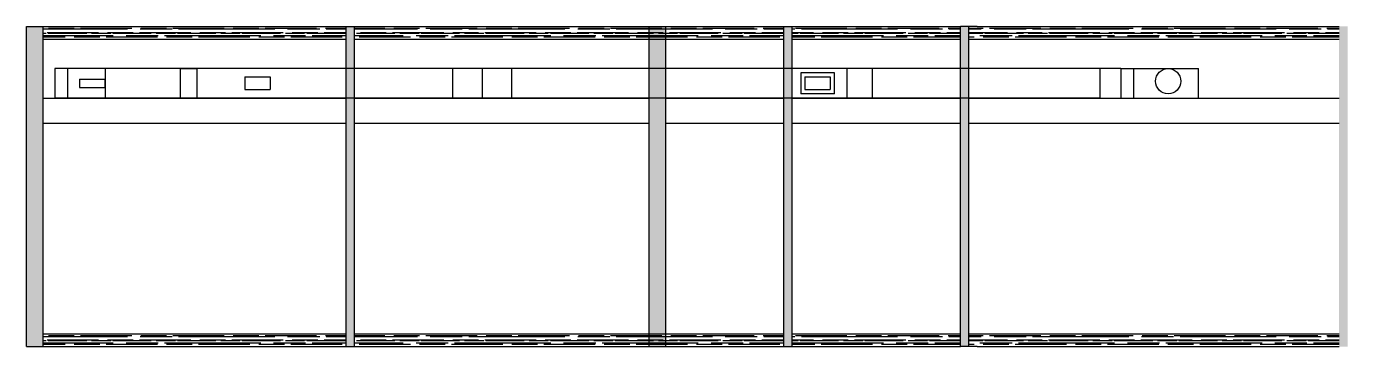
# Model space of a CAD drawing. Header units: millimetres. Extents: x -1288794 to 2153086, y -2701644 to -1335282.
# Drawn here: x 1103671 to 1119371, y -1366266 to -1362466 of the extents above; entities that cross this region are included whole.
import ezdxf

# ---------------------------------------------------------------- set-up
doc = ezdxf.new("R2010")
doc.units = ezdxf.units.MM
doc.header["$LTSCALE"] = 100
for name, color, linetype in [('A-WALL-FULL', 8, 'Continuous'), ('AC-FAD', 6, 'Continuous'), ('AC-SAD', 3, 'Continuous'), ('FALSE-CEILING-LEVEL', 5, 'Continuous')]:
    doc.layers.add(name, color=color, linetype=linetype)

msp = doc.modelspace()

# ---------------------------------------------------------------- hatches: boundary and pattern name
at = {"layer": 'A-WALL-FULL', "true_color": 0xf26722}
h = msp.add_hatch(dxfattribs=at)
h.set_pattern_fill('BRSTONE', color=30, scale=5)
h.set_pattern_definition([(0, (28987.41, -12452.76), (0, 41.91), []), (90, (29101.71, -12452.76), (-63.5, 41.91), [41.91, -41.91]), (90, (29089.01, -12452.76), (-63.5, 41.91), [41.91, -41.91]), (0, (29101.71, -12445.776), (63.5, 41.91), [-114.3, 12.7]), (0, (29101.71, -12438.79), (63.5, 41.91), [-114.3, 12.7]), (0, (29101.71, -12431.806), (63.5, 41.91), [-114.3, 12.7]), (0, (29101.71, -12424.82), (63.5, 41.91), [-114.3, 12.7]), (0, (29101.71, -12417.836), (63.5, 41.91), [-114.3, 12.7])])
h.paths.add_polyline_path([(1103870.6, -1366265.8), (1103670.6, -1366265.8), (1103670.6, -1362465.8), (1103870.6, -1362465.8)])
at = {"layer": 'A-WALL-FULL', "true_color": 0xed1f24}
h = msp.add_hatch(dxfattribs=at)
h.set_pattern_fill('AR-RROOF', color=240, scale=3)
h.set_pattern_definition([(0, (28087.41, -8802.76), (167.64, 76.2), [1143, -152.4, 381, -76.2]), (0, (28188.75, -8764.66), (-76.2, 101.346), [228.6, -25.146, 457.2, -57.15]), (0, (28125.51, -8737.99), (396.24, 51.054), [609.6, -106.68, 304.8, -76.2])])
h.paths.add_polyline_path([(1107470.6, -1362465.8), (1103870.6, -1362465.8), (1103870.6, -1362615.8), (1107470.6, -1362615.8)])
at = {"layer": 'A-WALL-FULL', "true_color": 0xf26722}
h = msp.add_hatch(dxfattribs=at)
h.set_pattern_fill('BRSTONE', color=30, scale=5)
h.set_pattern_definition([(0, (32787.41, -12452.76), (0, 41.91), []), (90, (32901.71, -12452.76), (-63.5, 41.91), [41.91, -41.91]), (90, (32889.01, -12452.76), (-63.5, 41.91), [41.91, -41.91]), (0, (32901.71, -12445.776), (63.5, 41.91), [-114.3, 12.7]), (0, (32901.71, -12438.79), (63.5, 41.91), [-114.3, 12.7]), (0, (32901.71, -12431.806), (63.5, 41.91), [-114.3, 12.7]), (0, (32901.71, -12424.82), (63.5, 41.91), [-114.3, 12.7]), (0, (32901.71, -12417.836), (63.5, 41.91), [-114.3, 12.7])])
h.paths.add_polyline_path([(1107570.6, -1366265.8), (1107470.6, -1366265.8), (1107470.6, -1362465.8), (1107570.6, -1362465.8)])
at = {"layer": 'A-WALL-FULL', "true_color": 0xed1f24}
h = msp.add_hatch(dxfattribs=at)
h.set_pattern_fill('AR-RROOF', color=240, scale=3)
h.set_pattern_definition([(0, (33287.41, -8802.76), (167.64, 76.2), [1143, -152.4, 381, -76.2]), (0, (33388.75, -8764.66), (-76.2, 101.346), [228.6, -25.146, 457.2, -57.15]), (0, (33325.51, -8737.99), (396.24, 51.054), [609.6, -106.68, 304.8, -76.2])])
h.paths.add_polyline_path([(1112670.6, -1362465.8), (1107570.6, -1362465.8), (1107570.6, -1362615.8), (1112670.6, -1362615.8)])
at = {"layer": 'A-WALL-FULL', "true_color": 0xf26722}
h = msp.add_hatch(dxfattribs=at)
h.set_pattern_fill('BRSTONE', color=30, scale=5)
h.set_pattern_definition([(0, (36387.41, -12452.76), (0, 41.91), []), (90, (36501.71, -12452.76), (-63.5, 41.91), [41.91, -41.91]), (90, (36489.01, -12452.76), (-63.5, 41.91), [41.91, -41.91]), (0, (36501.71, -12445.776), (63.5, 41.91), [-114.3, 12.7]), (0, (36501.71, -12438.79), (63.5, 41.91), [-114.3, 12.7]), (0, (36501.71, -12431.806), (63.5, 41.91), [-114.3, 12.7]), (0, (36501.71, -12424.82), (63.5, 41.91), [-114.3, 12.7]), (0, (36501.71, -12417.836), (63.5, 41.91), [-114.3, 12.7])])
h.paths.add_polyline_path([(1111270.6, -1366265.8), (1111070.6, -1366265.8), (1111070.6, -1362465.8), (1111270.6, -1362465.8)])
h = msp.add_hatch(dxfattribs=at)
h.set_pattern_fill('BRSTONE', color=30, scale=5)
h.set_pattern_definition([(0, (37887.41, -12452.76), (0, 41.91), []), (90, (38001.71, -12452.76), (-63.5, 41.91), [41.91, -41.91]), (90, (37989.01, -12452.76), (-63.5, 41.91), [41.91, -41.91]), (0, (38001.71, -12445.776), (63.5, 41.91), [-114.3, 12.7]), (0, (38001.71, -12438.79), (63.5, 41.91), [-114.3, 12.7]), (0, (38001.71, -12431.806), (63.5, 41.91), [-114.3, 12.7]), (0, (38001.71, -12424.82), (63.5, 41.91), [-114.3, 12.7]), (0, (38001.71, -12417.836), (63.5, 41.91), [-114.3, 12.7])])
h.paths.add_polyline_path([(1112770.6, -1366265.8), (1112670.6, -1366265.8), (1112670.6, -1362465.8), (1112770.6, -1362465.8)])
at = {"layer": 'A-WALL-FULL', "true_color": 0xed1f24}
h = msp.add_hatch(dxfattribs=at)
h.set_pattern_fill('AR-RROOF', color=240, scale=3)
h.set_pattern_definition([(0, (35487.41, -8802.76), (167.64, 76.2), [1143, -152.4, 381, -76.2]), (0, (35588.75, -8764.66), (-76.2, 101.346), [228.6, -25.146, 457.2, -57.15]), (0, (35525.51, -8737.99), (396.24, 51.054), [609.6, -106.68, 304.8, -76.2])])
h.paths.add_polyline_path([(1114770.6, -1362465.8), (1112770.6, -1362465.8), (1112770.6, -1362615.8), (1114770.6, -1362615.8)])
at = {"layer": 'A-WALL-FULL', "true_color": 0xf26722}
h = msp.add_hatch(dxfattribs=at)
h.set_pattern_fill('BRSTONE', color=30, scale=5)
h.set_pattern_definition([(0, (39987.41, -12452.76), (0, 41.91), []), (90, (40101.71, -12452.76), (-63.5, 41.91), [41.91, -41.91]), (90, (40089.01, -12452.76), (-63.5, 41.91), [41.91, -41.91]), (0, (40101.71, -12445.776), (63.5, 41.91), [-114.3, 12.7]), (0, (40101.71, -12438.79), (63.5, 41.91), [-114.3, 12.7]), (0, (40101.71, -12431.806), (63.5, 41.91), [-114.3, 12.7]), (0, (40101.71, -12424.82), (63.5, 41.91), [-114.3, 12.7]), (0, (40101.71, -12417.836), (63.5, 41.91), [-114.3, 12.7])])
h.paths.add_polyline_path([(1114870.6, -1366265.8), (1114770.6, -1366265.8), (1114770.6, -1362465.8), (1114870.6, -1362465.8)])
at = {"layer": 'A-WALL-FULL', "true_color": 0xed1f24}
h = msp.add_hatch(dxfattribs=at)
h.set_pattern_fill('AR-RROOF', color=240, scale=3)
h.set_pattern_definition([(0, (39987.41, -8802.76), (167.64, 76.2), [1143, -152.4, 381, -76.2]), (0, (40088.75, -8764.66), (-76.2, 101.346), [228.6, -25.146, 457.2, -57.15]), (0, (40025.51, -8737.99), (396.24, 51.054), [609.6, -106.68, 304.8, -76.2])])
h.paths.add_polyline_path([(1119270.6, -1362465.8), (1114870.6, -1362465.8), (1114870.6, -1362615.8), (1119270.6, -1362615.8)])
at = {"layer": 'A-WALL-FULL', "true_color": 0xf26722}
h = msp.add_hatch(dxfattribs=at)
h.set_pattern_fill('BRSTONE', color=30, scale=2)
h.set_pattern_definition([(0, (38987.409, -12452.761), (0, 16.764), []), (90, (39033.129, -12452.76), (-25.4, 16.764), [16.764, -16.764]), (90, (39028.049, -12452.76), (-25.4, 16.764), [16.764, -16.764]), (0, (39033.129, -12449.967), (25.4, 16.764), [-45.72, 5.08]), (0, (39033.129, -12447.173), (25.4, 16.764), [-45.72, 5.08]), (0, (39033.129, -12444.379), (25.4, 16.764), [-45.72, 5.08]), (0, (39033.129, -12441.585), (25.4, 16.764), [-45.72, 5.08]), (0, (39033.129, -12438.791), (25.4, 16.764), [-45.72, 5.08])])
h.paths.add_polyline_path([(1119370.6, -1362465.8), (1119270.6, -1362465.8), (1119270.6, -1366265.8), (1119370.6, -1366265.8)])
at = {"layer": 'A-WALL-FULL', "true_color": 0xed1f24}
h = msp.add_hatch(dxfattribs=at)
h.set_pattern_fill('AR-RROOF', color=240, scale=3)
h.set_pattern_definition([(0, (28087.41, -12452.76), (167.64, 76.2), [1143, -152.4, 381, -76.2]), (0, (28188.75, -12414.66), (-76.2, 101.346), [228.6, -25.146, 457.2, -57.15]), (0, (28125.51, -12387.99), (396.24, 51.054), [609.6, -106.68, 304.8, -76.2])])
h.paths.add_polyline_path([(1107470.6, -1366115.8), (1103870.6, -1366115.8), (1103870.6, -1366265.8), (1107470.6, -1366265.8)])
h = msp.add_hatch(dxfattribs=at)
h.set_pattern_fill('AR-RROOF', color=240, scale=3)
h.set_pattern_definition([(0, (33287.41, -12452.76), (167.64, 76.2), [1143, -152.4, 381, -76.2]), (0, (33388.75, -12414.66), (-76.2, 101.346), [228.6, -25.146, 457.2, -57.15]), (0, (33325.51, -12387.99), (396.24, 51.054), [609.6, -106.68, 304.8, -76.2])])
h.paths.add_polyline_path([(1112670.6, -1366115.8), (1107570.6, -1366115.8), (1107570.6, -1366265.8), (1112670.6, -1366265.8)])
h = msp.add_hatch(dxfattribs=at)
h.set_pattern_fill('AR-RROOF', color=240, scale=3)
h.set_pattern_definition([(0, (35487.41, -12452.76), (167.64, 76.2), [1143, -152.4, 381, -76.2]), (0, (35588.75, -12414.66), (-76.2, 101.346), [228.6, -25.146, 457.2, -57.15]), (0, (35525.51, -12387.99), (396.24, 51.054), [609.6, -106.68, 304.8, -76.2])])
h.paths.add_polyline_path([(1114770.6, -1366115.8), (1112770.6, -1366115.8), (1112770.6, -1366265.8), (1114770.6, -1366265.8)])
h = msp.add_hatch(dxfattribs=at)
h.set_pattern_fill('AR-RROOF', color=240, scale=3)
h.set_pattern_definition([(0, (39987.41, -12452.76), (167.64, 76.2), [1143, -152.4, 381, -76.2]), (0, (40088.75, -12414.66), (-76.2, 101.346), [228.6, -25.146, 457.2, -57.15]), (0, (40025.51, -12387.99), (396.24, 51.054), [609.6, -106.68, 304.8, -76.2])])
h.paths.add_polyline_path([(1119270.6, -1366115.8), (1114870.6, -1366115.8), (1114870.6, -1366265.8), (1119270.6, -1366265.8)])

# ---------------------------------------------------------------- linework, layer by layer
at = {"layer": 'A-WALL-FULL'}
for p, q in [((1103670.6, -1362465.8), (1107470.6, -1362465.8)), ((1103670.6, -1366265.8), (1103670.6, -1362465.8)), ((1103870.6, -1366265.8), (1103870.6, -1362465.8)), ((1107470.6, -1362465.8), (1112670.6, -1362465.8)), ((1107470.6, -1366265.8), (1107470.6, -1362465.8)), ((1107570.6, -1366265.8), (1107570.6, -1362465.8)), ((1111070.6, -1366265.8), (1111070.6, -1362465.8)), ((1111270.6, -1366265.8), (1111270.6, -1362465.8)), ((1112670.6, -1366265.8), (1112670.6, -1362465.8)), ((1112670.6, -1362465.8), (1114770.6, -1362465.8)), ((1112770.6, -1366265.8), (1112770.6, -1362465.8)), ((1114770.6, -1366265.8), (1114770.6, -1362465.8)), ((1114970.6, -1362465.8), (1114770.6, -1362465.8)), ((1114870.6, -1366265.8), (1114870.6, -1362465.8)), ((1114970.6, -1362465.8), (1119270.6, -1362465.8)), ((1103870.6, -1362615.8), (1107470.6, -1362615.8)), ((1107570.6, -1362615.8), (1112670.6, -1362615.8)), ((1112770.6, -1362615.8), (1114770.6, -1362615.8)), ((1114870.6, -1362615.8), (1119270.6, -1362615.8)), ((1103870.6, -1366115.8), (1107470.6, -1366115.8)), ((1107570.6, -1366115.8), (1112670.6, -1366115.8)), ((1112770.6, -1366115.8), (1114770.6, -1366115.8)), ((1114870.6, -1366115.8), (1119270.6, -1366115.8)), ((1103670.6, -1366265.8), (1107470.6, -1366265.8)), ((1107470.6, -1366265.8), (1112670.6, -1366265.8)), ((1112670.6, -1366265.8), (1114770.6, -1366265.8)), ((1114970.6, -1366265.8), (1114770.6, -1366265.8)), ((1114970.6, -1366265.8), (1119270.6, -1366265.8))]:
    msp.add_line(p, q, dxfattribs=at)
at = {"layer": 'AC-FAD'}
for p, q in [((1105817.7, -1362965.8), (1104008.2, -1362965.8)), ((1104008.2, -1362965.8), (1104008.2, -1363315.8)), ((1104158.2, -1362965.8), (1104158.2, -1363315.8)), ((1104608.2, -1362965.8), (1104608.2, -1363315.8)), ((1106117.7, -1362965.8), (1105817.7, -1362965.8)), ((1108735.5, -1362965.8), (1106117.7, -1362965.8)), ((1109435.5, -1362965.8), (1108735.5, -1362965.8)), ((1108735.5, -1362965.8), (1108735.5, -1363315.8)), ((1109085.5, -1362965.8), (1109085.5, -1363315.8)), ((1111574.9, -1362965.8), (1109435.5, -1362965.8)), ((1109435.5, -1362965.8), (1109435.5, -1363315.8)), ((1112398.9, -1362965.8), (1111574.9, -1362965.8)), ((1113422.5, -1362965.8), (1112398.9, -1362965.8)), ((1113272.5, -1363015.8), (1112872.5, -1363015.8)), ((1112872.5, -1363015.8), (1112872.5, -1363265.8)), ((1113272.5, -1363265.8), (1113272.5, -1363015.8)), ((1113722.5, -1362965.8), (1113422.5, -1362965.8)), ((1113422.5, -1363315.8), (1113422.5, -1362965.8)), ((1116424.7, -1362965.8), (1113722.5, -1362965.8)), ((1113722.5, -1362965.8), (1113722.5, -1363315.8)), ((1116674.7, -1362965.8), (1116424.7, -1362965.8)), ((1116424.7, -1362965.8), (1116424.7, -1363315.8)), ((1116674.7, -1362965.8), (1116824.7, -1362965.8)), ((1116674.7, -1362965.8), (1116674.7, -1363315.8)), ((1116824.7, -1362965.8), (1116824.7, -1363315.8)), ((1116824.7, -1362965.8), (1117597.2, -1362965.8)), ((1117597.2, -1363315.8), (1117597.2, -1362965.8)), ((1105817.7, -1363315.8), (1104008.2, -1363315.8)), ((1106117.7, -1363315.8), (1105817.7, -1363315.8)), ((1108735.5, -1363315.8), (1106117.7, -1363315.8)), ((1109435.5, -1363315.8), (1108735.5, -1363315.8)), ((1111574.9, -1363315.8), (1109435.5, -1363315.8)), ((1112398.9, -1363315.8), (1111574.9, -1363315.8)), ((1113422.5, -1363315.8), (1112398.9, -1363315.8)), ((1113272.5, -1363265.8), (1112872.5, -1363265.8)), ((1113722.5, -1363315.8), (1113422.5, -1363315.8)), ((1116424.7, -1363315.8), (1113722.5, -1363315.8)), ((1116424.7, -1363315.8), (1116674.7, -1363315.8)), ((1116674.7, -1363315.8), (1116824.7, -1363315.8)), ((1116824.7, -1363315.8), (1117597.2, -1363315.8))]:
    msp.add_line(p, q, dxfattribs=at)
at = {"layer": 'AC-FAD', "color": 1}
for p, q in [((1106267.7, -1363065.8), (1106267.7, -1363215.8)), ((1106267.7, -1363065.8), (1106567.7, -1363065.8)), ((1106567.7, -1363065.8), (1106567.7, -1363215.8)), ((1112922.5, -1363065.8), (1112922.5, -1363215.8)), ((1112922.5, -1363065.8), (1113222.5, -1363065.8)), ((1113222.5, -1363065.8), (1113222.5, -1363215.8)), ((1104300.8, -1363090.8), (1104300.8, -1363190.8)), ((1104300.8, -1363090.8), (1104600.8, -1363090.8)), ((1104300.8, -1363190.8), (1104600.8, -1363190.8)), ((1104600.8, -1363090.8), (1104600.8, -1363190.8)), ((1106267.7, -1363215.8), (1106567.7, -1363215.8)), ((1112922.5, -1363215.8), (1113222.5, -1363215.8))]:
    msp.add_line(p, q, dxfattribs=at)
at = {"layer": 'AC-SAD'}
for p, q in [((1105495.6, -1362965.8), (1105495.6, -1363315.8)), ((1105495.6, -1362965.8), (1105695.6, -1362965.8)), ((1105695.6, -1362965.8), (1105695.6, -1363315.8)), ((1105495.6, -1363315.8), (1105695.6, -1363315.8))]:
    msp.add_line(p, q, dxfattribs=at)
msp.add_circle((1117238.5, -1363116.3), 150, dxfattribs=at)
at = {"layer": 'FALSE-CEILING-LEVEL'}
for p, q in [((1103870.6, -1363315.8), (1107470.6, -1363315.8)), ((1107570.6, -1363315.8), (1111070.6, -1363315.8)), ((1111270.6, -1363315.8), (1112670.6, -1363315.8)), ((1112770.6, -1363315.8), (1114770.6, -1363315.8)), ((1114870.6, -1363315.8), (1119270.6, -1363315.8)), ((1103870.6, -1363615.8), (1107470.6, -1363615.8)), ((1107570.6, -1363615.8), (1111070.6, -1363615.8)), ((1111270.6, -1363615.8), (1112670.6, -1363615.8)), ((1112770.6, -1363615.8), (1114770.6, -1363615.8)), ((1114870.6, -1363615.8), (1119270.6, -1363615.8))]:
    msp.add_line(p, q, dxfattribs=at)

doc.saveas('drawing.dxf')
